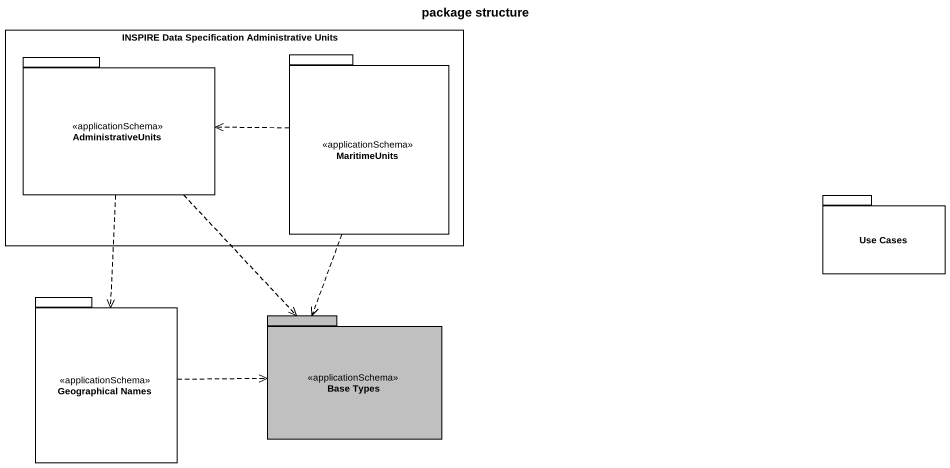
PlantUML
@startuml
title package structure
rectangle "INSPIRE Data Specification Administrative Units" as INSPIRE_Data_Specification {
  package AdministrativeUnits <<applicationSchema>> {
  }
  package MaritimeUnits <<applicationSchema>> {
  }
}
package "Use Cases" as Use_Cases {
}
package "Geographical Names" as Geographical_Names <<applicationSchema>> {
}
package "Base Types" as Base_Types <<applicationSchema>> #C0C0C0 {
}
AdministrativeUnits ..> Geographical_Names
AdministrativeUnits ..> Base_Types
MaritimeUnits .left.> AdministrativeUnits
MaritimeUnits ..> Base_Types
Geographical_Names .right.> Base_Types
@enduml
